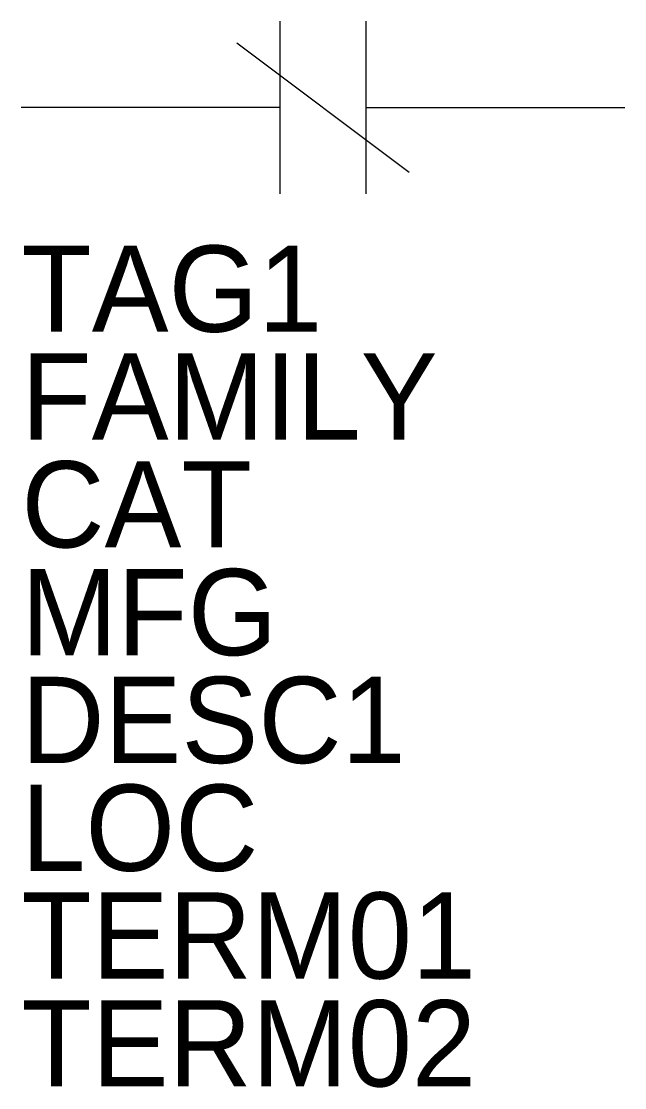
# Model space of a CAD drawing. Extents: x -0.44 to 0.44, y -1.42 to 0.12.
import ezdxf

# ---------------------------------------------------------------- set-up
doc = ezdxf.new("R2010")
doc.units = 0
doc.layers.get('0').update_dxf_attribs({"linetype": 'CONTINUOUS'})

msp = doc.modelspace()

# ---------------------------------------------------------------- linework, layer by layer
for p, q in [((-0.0625, 0.125), (-0.0625, -0.125)), ((0.0625, -0.125), (0.0625, 0.125)), ((-0.125, 0.09375), (0.125, -0.09375)), ((-0.0625, 0), (-0.4375, 0)), ((0.0625, 0), (0.4375, 0))]:
    msp.add_line(p, q)

# ---------------------------------------------------------------- texts
for tag, p in [('TAG1', (-0.4375, -0.325)), ('FAMILY', (-0.4375, -0.48125)), ('CAT', (-0.4375, -0.6375)), ('MFG', (-0.4375, -0.79375)), ('DESC1', (-0.4375, -0.95)), ('LOC', (-0.4375, -1.10625)), ('TERM01', (-0.4375, -1.2625)), ('TERM02', (-0.4375, -1.41875))]:
    msp.add_attdef(tag, p, '', height=0.125)

doc.saveas('drawing.dxf')
